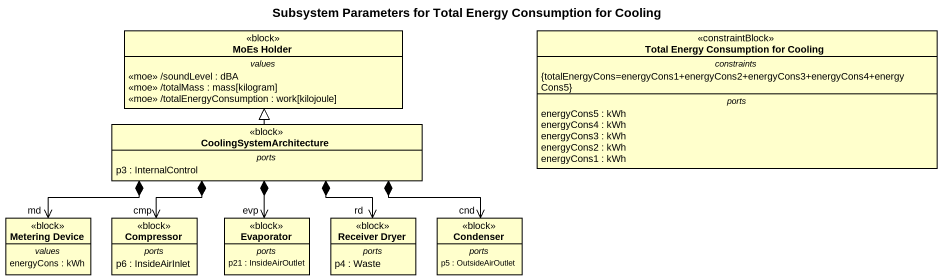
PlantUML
@startuml
title Subsystem Parameters for Total Energy Consumption for Cooling
hide circle
hide empty members
class "MoEs Holder" as MoEs_Holder <<block>> {
  -- values --
  <<moe>> /soundLevel : dBA
  <<moe>> /totalMass : mass[kilogram]
  <<moe>> /totalEnergyConsumption : work[kilojoule]
}
class "Total Energy Consumption for Cooling" as Total_Energy_Consumption <<constraintBlock>> {
  -- constraints --
  {totalEnergyCons=energyCons1+energyCons2+energyCons3+energyCons4+energyCons5}
  -- ports --
  energyCons5 : kWh
  energyCons4 : kWh
  energyCons3 : kWh
  energyCons2 : kWh
  energyCons1 : kWh
}
class CoolingSystemArchitecture <<block>> {
  -- ports --
  p3 : InternalControl
}
class "Metering Device" as Metering_Device <<block>> {
  -- values --
  energyCons : kWh
}
class Compressor <<block>> {
  -- ports --
  p6 : InsideAirInlet
}
class Evaporator <<block>> {
  -- ports --
  p21 : InsideAirOutlet
}
class "Receiver Dryer" as Receiver_Dryer <<block>> {
  -- ports --
  p4 : Waste
}
class Condenser <<block>> {
  -- ports --
  p5 : OutsideAirOutlet
}
CoolingSystemArchitecture -up-|> MoEs_Holder
CoolingSystemArchitecture *-left-> "md" Metering_Device
CoolingSystemArchitecture *--> "cmp" Compressor
CoolingSystemArchitecture *--> "evp" Evaporator
CoolingSystemArchitecture *--> "rd" Receiver_Dryer
CoolingSystemArchitecture *-right-> "cnd" Condenser
@enduml
